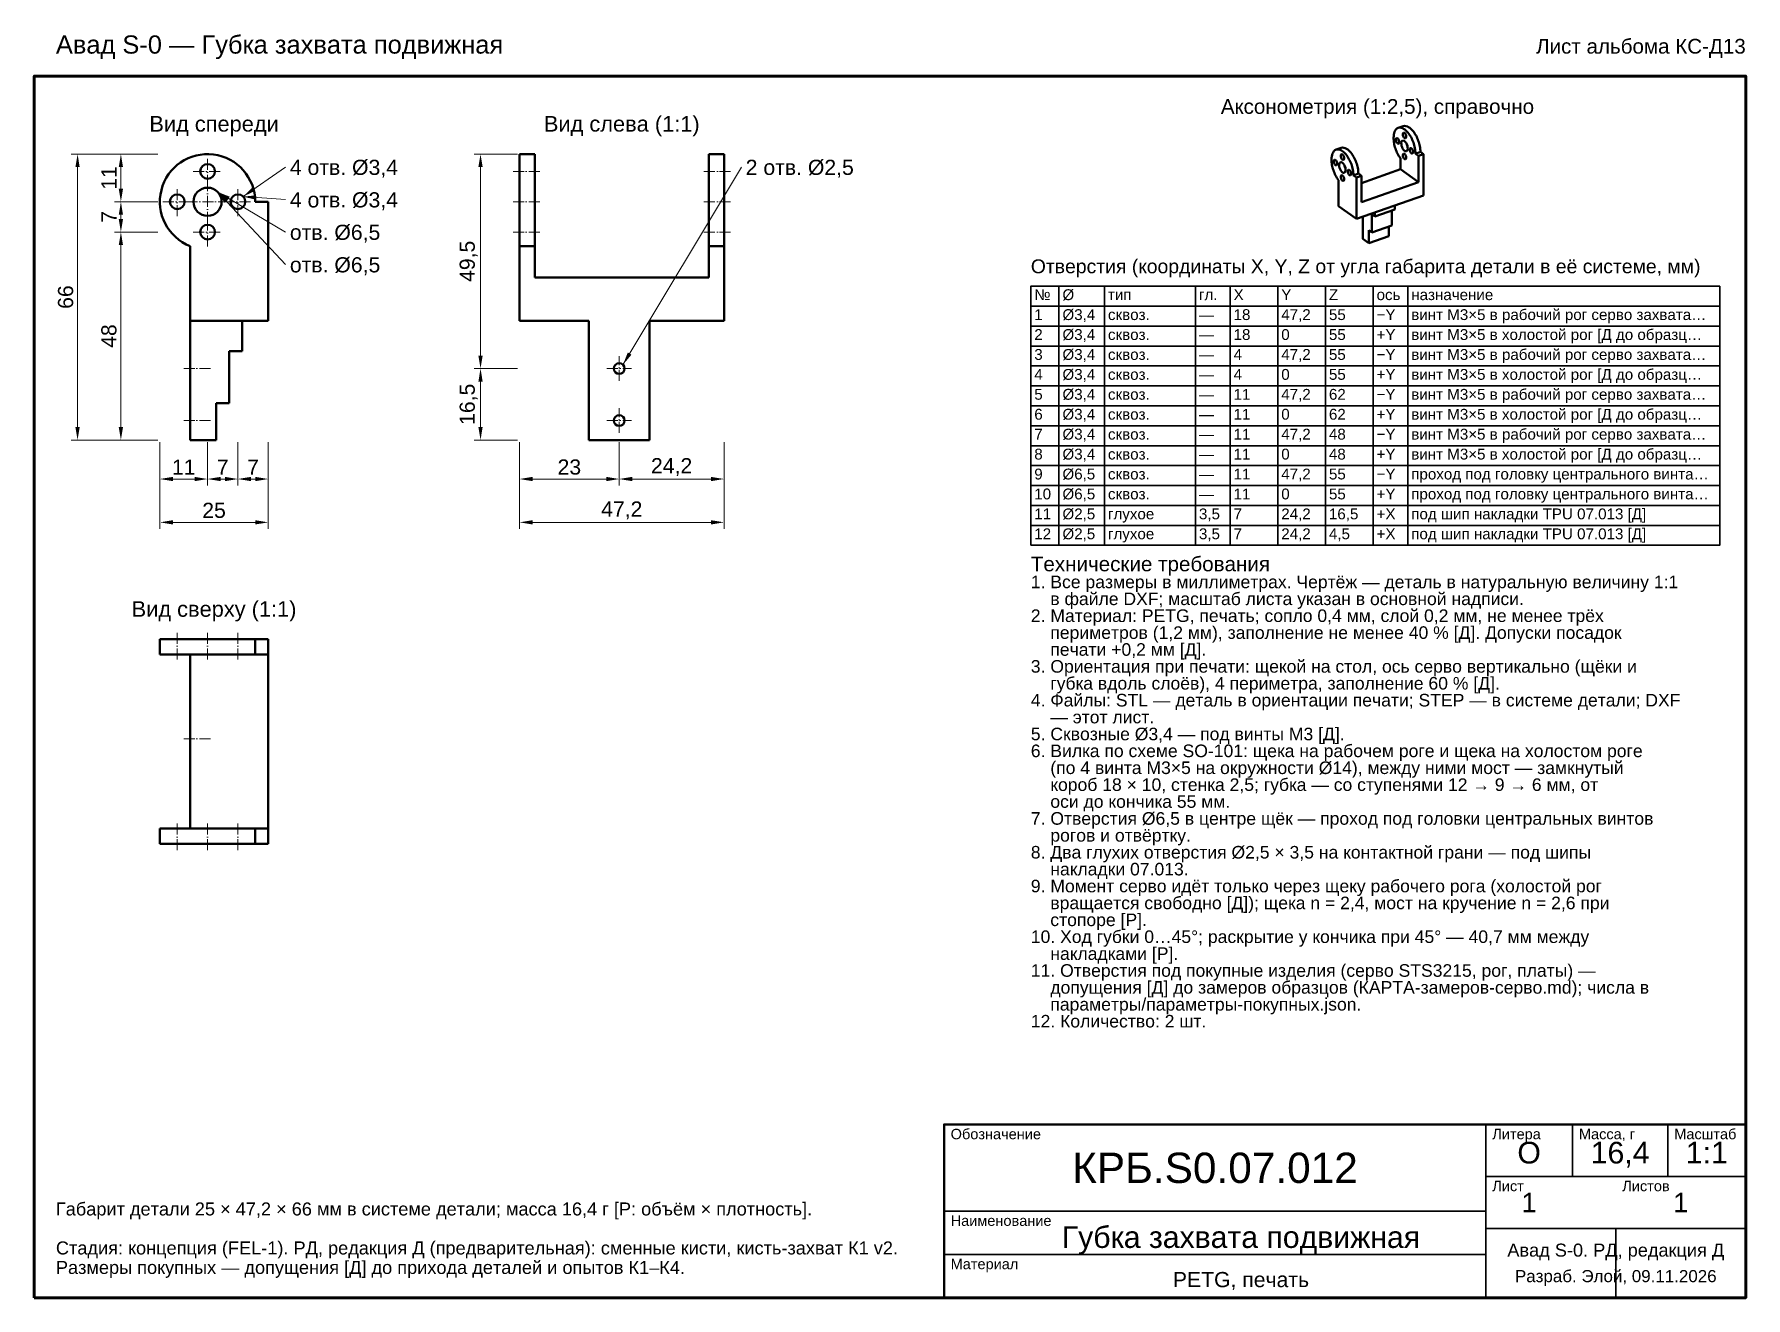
# Model space of a CAD drawing. Header units: millimetres. Extents: x 20 to 415, y 5 to 297.
import ezdxf
from ezdxf.enums import TextEntityAlignment as Align

# ---------------------------------------------------------------- set-up
doc = ezdxf.new("R2010")
doc.units = ezdxf.units.MM
doc.linetypes.add('DASHDOT', pattern=[3.556, 2.54, -0.508, 0, -0.508])
for name, color, linetype, lineweight in [('КОНТУР', 7, 'Continuous', 50), ('ОСИ', 1, 'DASHDOT', 18), ('РАЗМЕРЫ', 5, 'Continuous', 18), ('РАМКА', 7, 'Continuous', 70), ('ТАБЛИЦА', 7, 'Continuous', 35), ('ТЕКСТ', 7, 'Continuous', 25)]:
    doc.layers.add(name, color=color, linetype=linetype, lineweight=lineweight)
doc.styles.add('GOST', font='arial.ttf')
doc.dimstyles.new('GOST', dxfattribs={"dimtxt": 3.5, "dimasz": 3, "dimexe": 1.5, "dimexo": 0.5, "dimgap": 1, "dimtad": 1, "dimdec": 1, "dimtxsty": 'GOST', "dimcen": 2.5, "dimclrd": 5, "dimclre": 5, "dimclrt": 5, "dimazin": 3, "dimtfac": 1, "dimtmove": 0, "dimatfit": 3, "dimlwd": 18, "dimlwe": 18})

msp = doc.modelspace()

# ---------------------------------------------------------------- linework, layer by layer
at = {"layer": 'КОНТУР'}
for p, q in [((335.93, 275.46), (334.79, 275.06)), ((132, 269), (135.5, 269)), ((175.7, 269), (179.2, 269)), ((321.61, 270.44), (320.47, 270.04)), ((338.76, 269.1), (339.91, 269.5)), ((338.76, 269.1), (339.45, 268.61)), ((339.45, 268.61), (340.6, 269.01)), ((339.45, 262.55), (339.45, 268.61)), ((339.91, 269.5), (340.6, 269.01)), ((340.6, 269.01), (340.6, 259.48)), ((326.28, 262.33), (335.32, 265.5)), ((335.32, 265.5), (335.32, 268.01)), ((335.32, 265.5), (339.45, 262.55)), ((321, 257.02), (321, 262.99)), ((324.45, 264.09), (325.59, 264.49)), ((324.45, 264.09), (325.13, 263.6)), ((325.13, 263.6), (326.28, 264)), ((325.13, 263.6), (325.13, 254.07)), ((325.59, 264.49), (326.28, 264)), ((326.28, 257.93), (326.28, 264)), ((326.28, 257.93), (339.45, 262.55)), ((71, 258), (74, 258)), ((74, 258), (74, 230.5)), ((321, 257.02), (325.13, 254.07)), ((325.13, 254.07), (340.6, 259.48)), ((333.98, 256.21), (333.98, 257.17)), ((326.64, 249.47), (326.64, 254.6)), ((328.71, 255.09), (329.39, 254.6)), ((328.71, 250.94), (328.71, 255.09)), ((329.39, 254.6), (333.98, 256.21)), ((329.39, 254.6), (329.39, 255.56)), ((333.29, 252.54), (333.29, 255.97)), ((326.64, 249.47), (328.02, 248.48)), ((328.02, 251.43), (328.71, 250.94)), ((328.02, 248.48), (328.02, 251.43)), ((328.02, 248.48), (332.6, 250.09)), ((328.71, 250.94), (333.29, 252.54)), ((332.6, 250.09), (332.6, 252.3)), ((56, 230.5), (56, 247.75)), ((56, 240.5), (56, 247.75)), ((132, 247.75), (135.5, 247.75)), ((132, 247.75), (132, 230.5)), ((135.5, 240.5), (135.5, 247.75)), ((175.7, 247.75), (179.2, 247.75)), ((175.7, 240.5), (175.7, 247.75)), ((179.2, 230.5), (179.2, 247.75)), ((175.7, 240.5), (135.5, 240.5)), ((56, 230.5), (74, 230.5)), ((56, 203), (56, 230.5)), ((68, 223.5), (68, 230.5)), ((132, 230.5), (148, 230.5)), ((148, 230.5), (148, 203)), ((162, 230.5), (179.2, 230.5)), ((162, 203), (162, 230.5)), ((65, 223.5), (68, 223.5)), ((65, 211.5), (65, 223.5)), ((62, 211.5), (65, 211.5)), ((62, 203), (62, 211.5)), ((56, 203), (62, 203)), ((162, 203), (148, 203)), ((49, 157), (49, 153.5)), ((71, 153.5), (71, 157)), ((71, 157), (74, 157)), ((74, 153.5), (74, 157)), ((56, 113.3), (56, 153.5)), ((71, 153.5), (74, 153.5)), ((74, 113.3), (74, 153.5)), ((49, 113.3), (49, 109.8)), ((71, 109.8), (71, 113.3)), ((71, 113.3), (74, 113.3)), ((74, 109.8), (74, 113.3)), ((71, 109.8), (74, 109.8))]:
    msp.add_line(p, q, dxfattribs=at)
for points in [[(334.79, 275.06), (334.5, 274.9), (334.26, 274.68), (334.08, 274.42), (333.94, 274.12), (333.85, 273.81), (333.78, 273.5), (333.74, 273.17), (333.72, 272.85), (333.72, 272.53), (333.74, 272.2), (333.77, 271.88), (333.82, 271.56), (333.88, 271.24), (333.95, 270.93), (334.04, 270.61), (334.14, 270.3), (334.24, 270), (334.36, 269.7), (334.49, 269.4), (334.64, 269.11), (334.79, 268.82), (334.95, 268.54), (335.13, 268.27), (335.32, 268.01)], [(334.41, 272.69), (334.29, 272.57), (334.25, 272.4), (334.25, 272.22), (334.28, 272.05), (334.34, 271.89), (334.41, 271.73), (334.51, 271.58), (334.63, 271.46)], [(334.86, 271.41), (334.99, 271.56), (335.02, 271.76), (335.01, 271.96), (334.95, 272.16), (334.87, 272.35), (334.76, 272.52), (334.61, 272.66), (334.41, 272.69)], [(338.76, 269.1), (338.76, 269.43), (338.73, 269.76), (338.69, 270.08), (338.63, 270.41), (338.56, 270.73), (338.48, 271.05), (338.39, 271.36), (338.29, 271.68), (338.17, 271.98), (338.04, 272.29), (337.9, 272.59), (337.75, 272.88), (337.59, 273.16), (337.41, 273.44), (337.22, 273.71), (337.02, 273.97), (336.8, 274.22), (336.57, 274.45), (336.32, 274.66), (336.04, 274.84), (335.75, 274.99), (335.44, 275.09), (335.11, 275.12), (334.79, 275.06)], [(336.02, 273.97), (335.9, 273.85), (335.85, 273.68), (335.86, 273.5), (335.89, 273.33), (335.94, 273.16), (336.02, 273.01), (336.11, 272.86), (336.24, 272.74)], [(339.91, 269.5), (339.9, 269.83), (339.88, 270.16), (339.84, 270.49), (339.78, 270.81), (339.71, 271.13), (339.63, 271.45), (339.54, 271.77), (339.43, 272.08), (339.32, 272.39), (339.19, 272.69), (339.05, 272.99), (338.9, 273.28), (338.73, 273.56), (338.56, 273.84), (338.37, 274.11), (338.17, 274.37), (337.95, 274.62), (337.71, 274.85), (337.46, 275.06), (337.19, 275.24), (336.9, 275.39), (336.58, 275.49), (336.26, 275.52), (335.93, 275.46)], [(336.47, 272.69), (336.6, 272.83), (336.63, 273.04), (336.61, 273.24), (336.56, 273.44), (336.48, 273.63), (336.36, 273.8), (336.21, 273.94), (336.02, 273.97)], [(336.24, 272.74), (336.27, 272.72), (336.29, 272.71), (336.32, 272.69), (336.35, 272.68), (336.38, 272.68), (336.41, 272.68), (336.44, 272.68), (336.47, 272.69)], [(132, 269), (132, 268.18), (132, 267.37), (132, 266.55), (132, 265.73), (132, 264.91), (132, 264.1), (132, 263.28), (132, 262.46), (132, 261.65), (132, 260.83), (132, 260.01), (132, 259.19), (132, 258.38), (132, 257.56), (132, 256.74), (132, 255.93), (132, 255.11), (132, 254.29), (132, 253.47), (132, 252.66), (132, 251.84), (132, 251.02), (132, 250.21), (132, 249.39), (132, 248.57), (132, 247.75)], [(135.5, 269), (135.5, 268.18), (135.5, 267.37), (135.5, 266.55), (135.5, 265.73), (135.5, 264.91), (135.5, 264.1), (135.5, 263.28), (135.5, 262.46), (135.5, 261.65), (135.5, 260.83), (135.5, 260.01), (135.5, 259.19), (135.5, 258.38), (135.5, 257.56), (135.5, 256.74), (135.5, 255.93), (135.5, 255.11), (135.5, 254.29), (135.5, 253.47), (135.5, 252.66), (135.5, 251.84), (135.5, 251.02), (135.5, 250.21), (135.5, 249.39), (135.5, 248.57), (135.5, 247.75)], [(175.7, 269), (175.7, 268.18), (175.7, 267.37), (175.7, 266.55), (175.7, 265.73), (175.7, 264.91), (175.7, 264.1), (175.7, 263.28), (175.7, 262.46), (175.7, 261.65), (175.7, 260.83), (175.7, 260.01), (175.7, 259.19), (175.7, 258.38), (175.7, 257.56), (175.7, 256.74), (175.7, 255.93), (175.7, 255.11), (175.7, 254.29), (175.7, 253.47), (175.7, 252.66), (175.7, 251.84), (175.7, 251.02), (175.7, 250.21), (175.7, 249.39), (175.7, 248.57), (175.7, 247.75)], [(179.2, 269), (179.2, 268.18), (179.2, 267.37), (179.2, 266.55), (179.2, 265.73), (179.2, 264.91), (179.2, 264.1), (179.2, 263.28), (179.2, 262.46), (179.2, 261.65), (179.2, 260.83), (179.2, 260.01), (179.2, 259.19), (179.2, 258.38), (179.2, 257.56), (179.2, 256.74), (179.2, 255.93), (179.2, 255.11), (179.2, 254.29), (179.2, 253.47), (179.2, 252.66), (179.2, 251.84), (179.2, 251.02), (179.2, 250.21), (179.2, 249.39), (179.2, 248.57), (179.2, 247.75)], [(320.47, 270.04), (320.18, 269.89), (319.95, 269.67), (319.76, 269.4), (319.63, 269.11), (319.53, 268.8), (319.46, 268.48), (319.42, 268.16), (319.4, 267.84), (319.4, 267.51), (319.42, 267.19), (319.45, 266.87), (319.5, 266.55), (319.56, 266.23), (319.63, 265.91), (319.72, 265.6), (319.82, 265.29), (319.93, 264.98), (320.05, 264.68), (320.18, 264.39), (320.32, 264.09), (320.47, 263.81), (320.64, 263.53), (320.81, 263.26), (321, 262.99)], [(324.45, 264.09), (324.44, 264.42), (324.41, 264.74), (324.37, 265.07), (324.31, 265.39), (324.25, 265.72), (324.16, 266.04), (324.07, 266.35), (323.97, 266.66), (323.85, 266.97), (323.72, 267.27), (323.58, 267.57), (323.43, 267.86), (323.27, 268.15), (323.09, 268.43), (322.9, 268.7), (322.7, 268.96), (322.48, 269.2), (322.25, 269.43), (322, 269.64), (321.72, 269.83), (321.43, 269.98), (321.12, 270.08), (320.79, 270.1), (320.47, 270.04)], [(322.15, 267.67), (321.95, 267.71), (321.8, 267.84), (321.69, 268.01), (321.6, 268.2), (321.55, 268.4), (321.53, 268.61), (321.57, 268.81), (321.7, 268.96)], [(325.59, 264.49), (325.58, 264.82), (325.56, 265.15), (325.52, 265.47), (325.46, 265.8), (325.39, 266.12), (325.31, 266.44), (325.22, 266.75), (325.11, 267.06), (325, 267.37), (324.87, 267.68), (324.73, 267.97), (324.58, 268.27), (324.42, 268.55), (324.24, 268.83), (324.05, 269.1), (323.85, 269.36), (323.63, 269.6), (323.4, 269.84), (323.14, 270.05), (322.87, 270.23), (322.58, 270.38), (322.26, 270.48), (321.94, 270.5), (321.61, 270.44)], [(321.7, 268.96), (321.73, 268.96), (321.76, 268.97), (321.79, 268.96), (321.82, 268.96), (321.84, 268.95), (321.87, 268.93), (321.9, 268.92), (321.92, 268.9)], [(321.92, 268.9), (322.05, 268.78), (322.15, 268.64), (322.22, 268.48), (322.28, 268.31), (322.31, 268.14), (322.31, 267.96), (322.27, 267.79), (322.15, 267.67)], [(334.63, 271.46), (334.66, 271.44), (334.69, 271.43), (334.71, 271.42), (334.74, 271.41), (334.77, 271.4), (334.8, 271.4), (334.83, 271.4), (334.86, 271.41)], [(336.24, 269.78), (336, 270.01), (335.81, 270.29), (335.67, 270.59), (335.57, 270.91), (335.51, 271.24), (335.5, 271.57), (335.58, 271.9), (335.81, 272.13)], [(335.81, 272.13), (336.15, 272.09), (336.42, 271.87), (336.63, 271.59), (336.79, 271.28), (336.9, 270.95), (336.97, 270.61), (336.98, 270.26), (336.91, 269.92), (336.67, 269.68)], [(336.02, 269.12), (335.9, 269), (335.85, 268.83), (335.86, 268.65), (335.89, 268.48), (335.94, 268.31), (336.02, 268.16), (336.11, 268.01), (336.24, 267.89)], [(336.47, 267.84), (336.6, 267.98), (336.63, 268.19), (336.61, 268.39), (336.56, 268.59), (336.48, 268.78), (336.36, 268.95), (336.21, 269.09), (336.02, 269.12)], [(336.67, 269.68), (336.61, 269.66), (336.56, 269.66), (336.5, 269.66), (336.44, 269.67), (336.39, 269.69), (336.34, 269.72), (336.29, 269.74), (336.24, 269.78)], [(336.67, 271.52), (336.69, 271.41), (336.71, 271.3), (336.74, 271.2), (336.78, 271.09), (336.82, 270.99), (336.86, 270.88), (336.91, 270.78), (336.96, 270.69)], [(337.85, 269.17), (337.72, 269.29), (337.62, 269.43), (337.55, 269.59), (337.49, 269.76), (337.46, 269.93), (337.46, 270.11), (337.5, 270.28), (337.62, 270.4)], [(337.62, 270.4), (337.82, 270.36), (337.97, 270.23), (338.08, 270.06), (338.17, 269.87), (338.22, 269.67), (338.24, 269.46), (338.2, 269.26), (338.07, 269.11)], [(338.07, 269.11), (338.04, 269.11), (338.01, 269.1), (337.98, 269.11), (337.95, 269.11), (337.93, 269.12), (337.9, 269.14), (337.87, 269.15), (337.85, 269.17)], [(320.54, 266.39), (320.34, 266.43), (320.19, 266.57), (320.08, 266.74), (320, 266.92), (319.94, 267.12), (319.93, 267.33), (319.96, 267.53), (320.09, 267.68)], [(320.09, 267.68), (320.12, 267.69), (320.15, 267.69), (320.18, 267.69), (320.21, 267.68), (320.24, 267.67), (320.27, 267.66), (320.29, 267.64), (320.32, 267.62)], [(320.32, 267.62), (320.44, 267.5), (320.54, 267.36), (320.62, 267.2), (320.67, 267.03), (320.7, 266.86), (320.7, 266.68), (320.66, 266.52), (320.54, 266.39)], [(322.35, 264.66), (322.02, 264.71), (321.74, 264.92), (321.54, 265.2), (321.38, 265.51), (321.26, 265.84), (321.19, 266.18), (321.18, 266.53), (321.26, 266.87), (321.49, 267.12)], [(321.49, 267.12), (321.55, 267.13), (321.61, 267.13), (321.66, 267.13), (321.72, 267.12), (321.77, 267.1), (321.82, 267.08), (321.87, 267.05), (321.92, 267.02)], [(321.92, 267.02), (322.16, 266.78), (322.35, 266.5), (322.49, 266.2), (322.6, 265.88), (322.66, 265.55), (322.66, 265.22), (322.58, 264.89), (322.35, 264.66)], [(322.35, 266.51), (322.37, 266.4), (322.4, 266.29), (322.43, 266.18), (322.46, 266.08), (322.5, 265.97), (322.54, 265.87), (322.59, 265.77), (322.64, 265.67)], [(323.75, 264.1), (323.56, 264.13), (323.4, 264.27), (323.29, 264.44), (323.21, 264.63), (323.16, 264.83), (323.14, 265.03), (323.17, 265.24), (323.3, 265.38)], [(323.3, 265.38), (323.33, 265.39), (323.36, 265.39), (323.39, 265.39), (323.42, 265.39), (323.45, 265.38), (323.48, 265.36), (323.5, 265.35), (323.53, 265.33)], [(323.53, 265.33), (323.65, 265.21), (323.75, 265.06), (323.83, 264.91), (323.88, 264.74), (323.91, 264.57), (323.91, 264.39), (323.87, 264.22), (323.75, 264.1)], [(336.24, 267.89), (336.27, 267.87), (336.29, 267.86), (336.32, 267.84), (336.35, 267.83), (336.38, 267.83), (336.41, 267.83), (336.44, 267.83), (336.47, 267.84)], [(322.15, 262.82), (321.95, 262.86), (321.8, 262.99), (321.69, 263.16), (321.6, 263.35), (321.55, 263.55), (321.53, 263.76), (321.57, 263.96), (321.7, 264.11)], [(321.7, 264.11), (321.73, 264.11), (321.76, 264.12), (321.79, 264.11), (321.82, 264.11), (321.84, 264.1), (321.87, 264.08), (321.9, 264.07), (321.92, 264.05)], [(321.92, 264.05), (322.05, 263.93), (322.15, 263.79), (322.22, 263.63), (322.28, 263.46), (322.31, 263.29), (322.31, 263.11), (322.27, 262.94), (322.15, 262.82)], [(71, 157), (70.18, 157), (69.37, 157), (68.55, 157), (67.74, 157), (66.92, 157), (66.11, 157), (65.29, 157), (64.48, 157), (63.66, 157), (62.85, 157), (62.03, 157), (61.22, 157), (60.4, 157), (59.59, 157), (58.77, 157), (57.96, 157), (57.14, 157), (56.33, 157), (55.51, 157), (54.7, 157), (53.89, 157), (53.07, 157), (52.26, 157), (51.44, 157), (50.63, 157), (49.81, 157), (49, 157)], [(71, 153.5), (70.18, 153.5), (69.37, 153.5), (68.55, 153.5), (67.74, 153.5), (66.92, 153.5), (66.11, 153.5), (65.29, 153.5), (64.48, 153.5), (63.66, 153.5), (62.85, 153.5), (62.03, 153.5), (61.22, 153.5), (60.4, 153.5), (59.59, 153.5), (58.77, 153.5), (57.96, 153.5), (57.14, 153.5), (56.33, 153.5), (55.51, 153.5), (54.7, 153.5), (53.89, 153.5), (53.07, 153.5), (52.26, 153.5), (51.44, 153.5), (50.63, 153.5), (49.81, 153.5), (49, 153.5)], [(71, 113.3), (70.18, 113.3), (69.37, 113.3), (68.55, 113.3), (67.74, 113.3), (66.92, 113.3), (66.11, 113.3), (65.29, 113.3), (64.48, 113.3), (63.66, 113.3), (62.85, 113.3), (62.03, 113.3), (61.22, 113.3), (60.4, 113.3), (59.59, 113.3), (58.77, 113.3), (57.96, 113.3), (57.14, 113.3), (56.33, 113.3), (55.51, 113.3), (54.7, 113.3), (53.89, 113.3), (53.07, 113.3), (52.26, 113.3), (51.44, 113.3), (50.63, 113.3), (49.81, 113.3), (49, 113.3)], [(71, 109.8), (70.18, 109.8), (69.37, 109.8), (68.55, 109.8), (67.74, 109.8), (66.92, 109.8), (66.11, 109.8), (65.29, 109.8), (64.48, 109.8), (63.66, 109.8), (62.85, 109.8), (62.03, 109.8), (61.22, 109.8), (60.4, 109.8), (59.59, 109.8), (58.77, 109.8), (57.96, 109.8), (57.14, 109.8), (56.33, 109.8), (55.51, 109.8), (54.7, 109.8), (53.89, 109.8), (53.07, 109.8), (52.26, 109.8), (51.44, 109.8), (50.63, 109.8), (49.81, 109.8), (49, 109.8)]]:
    msp.add_lwpolyline(points, dxfattribs=at)
for centre, radius in [((60, 265), 1.7), ((60, 258), 3.25), ((60, 258), 3.25), ((53, 258), 1.7), ((67, 258), 1.7), ((60, 251), 1.7), ((155, 219.5), 1.25), ((155, 207.5), 1.25)]:
    msp.add_circle(centre, radius, dxfattribs=at)
for centre, radius, start, end in [((60, 258), 11, 0, 248.6763), ((60, 258), 11, 0, 248.6763), ((67, 258), 1.7, 90, 270)]:
    msp.add_arc(centre, radius, start, end, dxfattribs=at)
at = {"layer": 'ОСИ'}
for p, q in [((56.7, 265), (63.3, 265)), ((56.7, 265), (63.3, 265)), ((60, 261.7), (60, 268.3)), ((60, 261.7), (60, 268.3)), ((130.5, 265), (137, 265)), ((180.7, 265), (174.2, 265)), ((53, 254.7), (53, 261.3)), ((53, 254.7), (53, 261.3)), ((60, 253.15), (60, 262.85)), ((60, 253.15), (60, 262.85)), ((67, 254.7), (67, 261.3)), ((67, 254.7), (67, 261.3)), ((49.7, 258), (56.3, 258)), ((49.7, 258), (56.3, 258)), ((55.15, 258), (64.85, 258)), ((55.15, 258), (64.85, 258)), ((63.7, 258), (70.3, 258)), ((63.7, 258), (70.3, 258)), ((130.5, 258), (137, 258)), ((130.5, 258), (137, 258)), ((130.5, 258), (137, 258)), ((180.7, 258), (174.2, 258)), ((180.7, 258), (174.2, 258)), ((180.7, 258), (174.2, 258)), ((60, 247.7), (60, 254.3)), ((60, 247.7), (60, 254.3)), ((56.7, 251), (63.3, 251)), ((56.7, 251), (63.3, 251)), ((130.5, 251), (137, 251)), ((180.7, 251), (174.2, 251)), ((155, 216.65), (155, 222.35)), ((54.5, 219.5), (61, 219.5)), ((152.15, 219.5), (157.85, 219.5)), ((155, 204.65), (155, 210.35)), ((54.5, 207.5), (61, 207.5)), ((152.15, 207.5), (157.85, 207.5)), ((53, 158.5), (53, 152)), ((60, 158.5), (60, 152)), ((60, 158.5), (60, 152)), ((60, 158.5), (60, 152)), ((67, 158.5), (67, 152)), ((54.5, 134), (61, 134)), ((54.5, 134), (61, 134)), ((53, 108.3), (53, 114.8)), ((60, 108.3), (60, 114.8)), ((60, 108.3), (60, 114.8)), ((60, 108.3), (60, 114.8)), ((67, 108.3), (67, 114.8))]:
    msp.add_line(p, q, dxfattribs=at)
at = {"layer": 'РАМКА', "lineweight": 70}
msp.add_lwpolyline([(20, 5), (415, 5), (415, 287), (20, 287), (20, 5)], dxfattribs=at)
at = {"layer": 'ТАБЛИЦА'}
for p, q in [((256.5, 238.5), (256.5, 178.7)), ((267, 238.5), (267, 178.7)), ((288, 238.5), (288, 178.7)), ((296, 238.5), (296, 178.7)), ((307, 238.5), (307, 178.7)), ((318, 238.5), (318, 178.7)), ((329, 238.5), (329, 178.7)), ((337, 238.5), (337, 178.7)), ((250, 233.9), (409, 233.9)), ((250, 229.3), (409, 229.3)), ((250, 224.7), (409, 224.7)), ((250, 220.1), (409, 220.1)), ((250, 215.5), (409, 215.5)), ((250, 210.9), (409, 210.9)), ((250, 206.3), (409, 206.3)), ((250, 201.7), (409, 201.7)), ((250, 197.1), (409, 197.1)), ((250, 192.5), (409, 192.5)), ((250, 187.9), (409, 187.9)), ((250, 183.3), (409, 183.3)), ((355, 5), (355, 45)), ((375, 33), (375, 45)), ((397, 33), (397, 45)), ((355, 33), (415, 33)), ((230, 25), (355, 25)), ((355, 21), (415, 21)), ((385, 5), (385, 21)), ((230, 15), (355, 15))]:
    msp.add_line(p, q, dxfattribs=at)
at = {"layer": 'ТАБЛИЦА', "lineweight": 35}
msp.add_lwpolyline([(250, 178.7), (409, 178.7), (409, 238.5), (250, 238.5), (250, 178.7)], dxfattribs=at)
at = {"layer": 'ТАБЛИЦА', "lineweight": 50}
msp.add_lwpolyline([(230, 5), (415, 5), (415, 45), (230, 45), (230, 5)], dxfattribs=at)

# ---------------------------------------------------------------- texts
at = {"layer": 'ТЕКСТ', "style": 'GOST'}
for s, height, p in [('Авад S-0 — Губка захвата подвижная', 4.2, (25, 292.2)), ('4 отв. Ø3,4', 3.5, (79, 264.2)), ('2 отв. Ø2,5', 3.5, (184.2, 264.2)), ('4 отв. Ø3,4', 3.5, (79, 256.7)), ('отв. Ø6,5', 3.5, (79, 249.2)), ('отв. Ø6,5', 3.5, (79, 241.7)), ('Отверстия (координаты X, Y, Z от угла габарита детали в её системе, мм)', 3.2, (250, 241.5)), ('№', 2.5, (250.8, 235.3)), ('Ø', 2.5, (257.3, 235.3)), ('тип', 2.5, (267.8, 235.3)), ('гл.', 2.5, (288.8, 235.3)), ('X', 2.5, (296.8, 235.3)), ('Y', 2.5, (307.8, 235.3)), ('Z', 2.5, (318.8, 235.3)), ('ось', 2.5, (329.8, 235.3)), ('назначение', 2.5, (337.8, 235.3)), ('1', 2.5, (250.8, 230.7)), ('Ø3,4', 2.5, (257.3, 230.7)), ('18', 2.5, (296.8, 230.7)), ('47,2', 2.5, (307.8, 230.7)), ('55', 2.5, (318.8, 230.7)), ('−Y', 2.5, (329.8, 230.7)), ('винт M3×5 в рабочий рог серво захвата…', 2.5, (337.8, 230.7)), ('сквоз.', 2.5, (267.8, 230.7)), ('—', 2.5, (288.8, 230.7)), ('2', 2.5, (250.8, 226.1)), ('Ø3,4', 2.5, (257.3, 226.1)), ('сквоз.', 2.5, (267.8, 226.1)), ('—', 2.5, (288.8, 226.1)), ('18', 2.5, (296.8, 226.1)), ('0', 2.5, (307.8, 226.1)), ('55', 2.5, (318.8, 226.1)), ('+Y', 2.5, (329.8, 226.1)), ('винт M3×5 в холостой рог [Д до образц…', 2.5, (337.8, 226.1)), ('3', 2.5, (250.8, 221.5)), ('Ø3,4', 2.5, (257.3, 221.5)), ('сквоз.', 2.5, (267.8, 221.5)), ('—', 2.5, (288.8, 221.5)), ('4', 2.5, (296.8, 221.5)), ('47,2', 2.5, (307.8, 221.5)), ('55', 2.5, (318.8, 221.5)), ('−Y', 2.5, (329.8, 221.5)), ('винт M3×5 в рабочий рог серво захвата…', 2.5, (337.8, 221.5)), ('4', 2.5, (250.8, 216.9)), ('Ø3,4', 2.5, (257.3, 216.9)), ('сквоз.', 2.5, (267.8, 216.9)), ('—', 2.5, (288.8, 216.9)), ('4', 2.5, (296.8, 216.9)), ('0', 2.5, (307.8, 216.9)), ('55', 2.5, (318.8, 216.9)), ('+Y', 2.5, (329.8, 216.9)), ('винт M3×5 в холостой рог [Д до образц…', 2.5, (337.8, 216.9)), ('5', 2.5, (250.8, 212.3)), ('Ø3,4', 2.5, (257.3, 212.3)), ('сквоз.', 2.5, (267.8, 212.3)), ('—', 2.5, (288.8, 212.3)), ('11', 2.5, (296.8, 212.3)), ('47,2', 2.5, (307.8, 212.3)), ('62', 2.5, (318.8, 212.3)), ('−Y', 2.5, (329.8, 212.3)), ('винт M3×5 в рабочий рог серво захвата…', 2.5, (337.8, 212.3)), ('6', 2.5, (250.8, 207.7)), ('Ø3,4', 2.5, (257.3, 207.7)), ('сквоз.', 2.5, (267.8, 207.7)), ('11', 2.5, (296.8, 207.7)), ('0', 2.5, (307.8, 207.7)), ('62', 2.5, (318.8, 207.7)), ('+Y', 2.5, (329.8, 207.7)), ('винт M3×5 в холостой рог [Д до образц…', 2.5, (337.8, 207.7)), ('7', 2.5, (250.8, 203.1)), ('Ø3,4', 2.5, (257.3, 203.1)), ('—', 2.5, (288.8, 207.7)), ('11', 2.5, (296.8, 203.1)), ('47,2', 2.5, (307.8, 203.1)), ('48', 2.5, (318.8, 203.1)), ('−Y', 2.5, (329.8, 203.1)), ('винт M3×5 в рабочий рог серво захвата…', 2.5, (337.8, 203.1)), ('сквоз.', 2.5, (267.8, 203.1)), ('—', 2.5, (288.8, 203.1)), ('8', 2.5, (250.8, 198.5)), ('Ø3,4', 2.5, (257.3, 198.5)), ('сквоз.', 2.5, (267.8, 198.5)), ('—', 2.5, (288.8, 198.5)), ('11', 2.5, (296.8, 198.5)), ('0', 2.5, (307.8, 198.5)), ('48', 2.5, (318.8, 198.5)), ('+Y', 2.5, (329.8, 198.5)), ('винт M3×5 в холостой рог [Д до образц…', 2.5, (337.8, 198.5)), ('9', 2.5, (250.8, 193.9)), ('Ø6,5', 2.5, (257.3, 193.9)), ('сквоз.', 2.5, (267.8, 193.9)), ('—', 2.5, (288.8, 193.9)), ('11', 2.5, (296.8, 193.9)), ('47,2', 2.5, (307.8, 193.9)), ('55', 2.5, (318.8, 193.9)), ('−Y', 2.5, (329.8, 193.9)), ('проход под головку центрального винта…', 2.5, (337.8, 193.9)), ('10', 2.5, (250.8, 189.3)), ('Ø6,5', 2.5, (257.3, 189.3)), ('сквоз.', 2.5, (267.8, 189.3)), ('—', 2.5, (288.8, 189.3)), ('11', 2.5, (296.8, 189.3)), ('0', 2.5, (307.8, 189.3)), ('55', 2.5, (318.8, 189.3)), ('+Y', 2.5, (329.8, 189.3)), ('проход под головку центрального винта…', 2.5, (337.8, 189.3)), ('11', 2.5, (250.8, 184.7)), ('Ø2,5', 2.5, (257.3, 184.7)), ('глухое', 2.5, (267.8, 184.7)), ('3,5', 2.5, (288.8, 184.7)), ('7', 2.5, (296.8, 184.7)), ('24,2', 2.5, (307.8, 184.7)), ('16,5', 2.5, (318.8, 184.7)), ('+X', 2.5, (329.8, 184.7)), ('под шип накладки TPU 07.013 [Д]', 2.5, (337.8, 184.7)), ('12', 2.5, (250.8, 180.1)), ('Ø2,5', 2.5, (257.3, 180.1)), ('глухое', 2.5, (267.8, 180.1)), ('3,5', 2.5, (288.8, 180.1)), ('7', 2.5, (296.8, 180.1)), ('24,2', 2.5, (307.8, 180.1)), ('4,5', 2.5, (318.8, 180.1)), ('+X', 2.5, (329.8, 180.1)), ('под шип накладки TPU 07.013 [Д]', 2.5, (337.8, 180.1)), ('Технические требования', 3.4, (250, 172.7)), ('1. Все размеры в миллиметрах. Чертёж — деталь в натуральную величину 1:1', 2.9, (250, 168.8)), ('    в файле DXF; масштаб листа указан в основной надписи.', 2.9, (250, 164.9)), ('2. Материал: PETG, печать; сопло 0,4 мм, слой 0,2 мм, не менее трёх', 2.9, (250, 161)), ('    периметров (1,2 мм), заполнение не менее 40 % [Д]. Допуски посадок', 2.9, (250, 157.1)), ('    печати +0,2 мм [Д].', 2.9, (250, 153.2)), ('3. Ориентация при печати: щекой на стол, ось серво вертикально (щёки и', 2.9, (250, 149.3)), ('    губка вдоль слоёв), 4 периметра, заполнение 60 % [Д].', 2.9, (250, 145.4)), ('4. Файлы: STL — деталь в ориентации печати; STEP — в системе детали; DXF', 2.9, (250, 141.5)), ('    — этот лист.', 2.9, (250, 137.6)), ('5. Сквозные Ø3,4 — под винты M3 [Д].', 2.9, (250, 133.7)), ('6. Вилка по схеме SO-101: щека на рабочем роге и щека на холостом роге', 2.9, (250, 129.8)), ('    (по 4 винта M3×5 на окружности Ø14), между ними мост — замкнутый', 2.9, (250, 125.9)), ('    короб 18 × 10, стенка 2,5; губка — со ступенями 12 → 9 → 6 мм, от', 2.9, (250, 122)), ('    оси до кончика 55 мм.', 2.9, (250, 118.1)), ('7. Отверстия Ø6,5 в центре щёк — проход под головки центральных винтов', 2.9, (250, 114.2)), ('    рогов и отвёртку.', 2.9, (250, 110.3)), ('8. Два глухих отверстия Ø2,5 × 3,5 на контактной грани — под шипы', 2.9, (250, 106.4)), ('    накладки 07.013.', 2.9, (250, 102.5)), ('9. Момент серво идёт только через щеку рабочего рога (холостой рог', 2.9, (250, 98.6)), ('    вращается свободно [Д]); щека n = 2,4, мост на кручение n = 2,6 при', 2.9, (250, 94.7)), ('    стопоре [Р].', 2.9, (250, 90.8)), ('10. Ход губки 0…45°; раскрытие у кончика при 45° — 40,7 мм между', 2.9, (250, 86.9)), ('    накладками [Р].', 2.9, (250, 83)), ('11. Отверстия под покупные изделия (серво STS3215, рог, платы) —', 2.9, (250, 79.1)), ('    допущения [Д] до замеров образцов (КАРТА-замеров-серво.md); числа в', 2.9, (250, 75.2)), ('    параметры/параметры-покупных.json.', 2.9, (250, 71.3)), ('12. Количество: 2 шт.', 2.9, (250, 67.4)), ('Обозначение', 2.4, (231.5, 41.6)), ('Литера', 2.4, (356.5, 41.6)), ('Масса, г', 2.4, (376.5, 41.6)), ('Масштаб', 2.4, (398.5, 41.6)), ('Лист', 2.4, (356.5, 29.6)), ('Листов', 2.4, (386.5, 29.6)), ('Габарит детали 25 × 47,2 × 66 мм в системе детали; масса 16,4 г [Р: объём × плотность].', 3, (25, 24)), ('Наименование', 2.4, (231.5, 21.6)), ('Стадия: концепция (FEL-1). РД, редакция Д (предварительная): сменные кисти, кисть-захват К1 v2.', 3, (25, 15)), ('Размеры покупных — допущения [Д] до прихода деталей и опытов К1–К4.', 3, (25, 10.5)), ('Материал', 2.4, (231.5, 11.6))]:
    msp.add_text(s, height=height, dxfattribs=at).set_placement(p)
msp.add_text('Лист альбома КС-Д13', height=3.4, dxfattribs=at).set_placement((415, 292.2), align=Align.RIGHT)
for s, height, p in [('Аксонометрия (1:2,5), справочно', 3.4, (330, 280)), ('Вид спереди', 3.6, (61.5, 276)), ('Вид слева (1:1)', 3.6, (155.6, 276)), ('Вид сверху (1:1)', 3.6, (61.5, 164)), ('О', 5, (365, 38.5)), ('16,4', 5, (386, 38.5)), ('1:1', 5, (406, 38.5)), ('КРБ.S0.07.012', 7, (292.5, 35)), ('1', 4.5, (365, 27)), ('1', 4.5, (400, 27)), ('Губка захвата подвижная', 4.9872, (298.5, 19)), ('Авад S-0. РД, редакция Д', 3, (385, 16)), ('PETG, печать', 3.5, (298.5, 9.2)), ('Разраб. Элой, 09.11.2026', 2.8, (385, 10))]:
    msp.add_text(s, height=height, dxfattribs=at).set_placement(p, align=Align.MIDDLE_CENTER)

# ---------------------------------------------------------------- dimensions: what is measured, and where the dimension line sits
at = {"layer": 'РАЗМЕРЫ'}
for base, p1, p2 in [((30, 203), (49, 203), (49, 269)), ((40, 258), (49, 258), (49, 269)), ((123, 219.5), (132, 219.5), (132, 269)), ((40, 251), (49, 251), (49, 258)), ((40, 203), (49, 203), (49, 251)), ((123, 203), (132, 203), (132, 219.5))]:
    msp.add_linear_dim(base=base, p1=p1, p2=p2, angle=90, dimstyle='GOST', dxfattribs=at).render()
for base, p1, p2 in [((49, 194), (49, 203), (60, 203)), ((49, 184), (49, 203), (74, 203)), ((60, 194), (60, 203), (67, 203)), ((67, 194), (67, 203), (74, 203)), ((132, 194), (132, 203), (155, 203)), ((132, 184), (132, 203), (179.2, 203)), ((155, 194), (155, 203), (179.2, 203))]:
    msp.add_linear_dim(base=base, p1=p1, p2=p2, dimstyle='GOST', dxfattribs=at).render()

# ---------------------------------------------------------------- leaders
for points in [[(68.19, 259.19), (78, 266)], [(155.87, 220.38), (183.2, 266)], [(62.27, 260.28), (78, 251)], [(62.27, 260.28), (78, 243.5)], [(68.19, 259.19), (78, 258.5)]]:
    msp.add_leader(points, dimstyle='GOST', dxfattribs=at)

doc.saveas('drawing.dxf')
